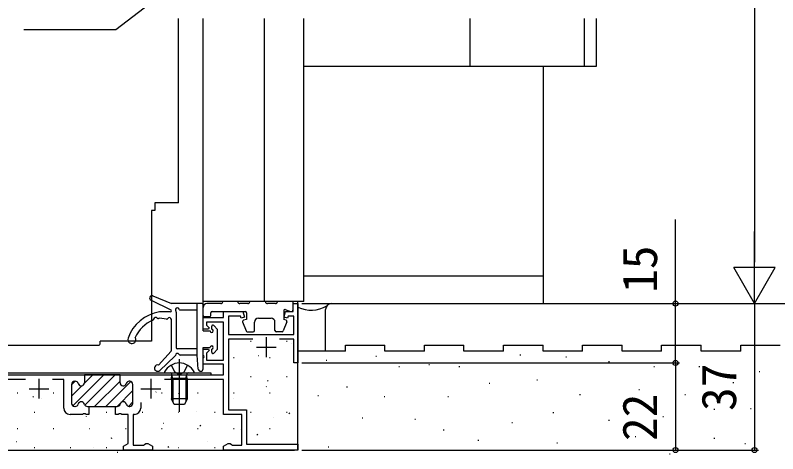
# Model space of a CAD drawing. Units: millimetres, scale not verified. Extents: x -525 to 525, y -783 to 779.
# Drawn here: x -304 to -111.1, y 54.2 to 164.9 of the extents above; entities that cross this region are included whole.
import ezdxf
from ezdxf.enums import TextEntityAlignment as Align

# ---------------------------------------------------------------- set-up
doc = ezdxf.new("R2010")
doc.units = ezdxf.units.MM
doc.header["$LTSCALE"] = 4
for name, color, linetype in [('0-2_YKK_11', 7, 'Continuous'), ('0-4_YKK_12', 2, 'Continuous'), ('0-5_YKK_13', 4, 'Continuous'), ('0-7_YKK_D', 6, 'Continuous'), ('0-9_YSS_K', 3, 'Continuous')]:
    doc.layers.add(name, color=color, linetype=linetype)
doc.styles.add('ＭＳ ゴシック', font='')
doc.styles.get('ＭＳ ゴシック').set_extended_font_data('MS Gothic')

msp = doc.modelspace()

# ---------------------------------------------------------------- linework, layer by layer
at = {"layer": '0-2_YKK_11'}
for p, q in [((-240.5, 83.597), (-240.5, 78.597)), ((-243, 81.097), (-238, 81.097)), ((-289.421, 66.25), (-281.574, 74.097)), ((-286.507, 71.992), (-284.402, 74.097)), ((-286.406, 66.436), (-278.745, 74.097)), ((-298, 73.097), (-298, 68.097)), ((-289.75, 71.577), (-288.831, 72.496)), ((-289.75, 71.697), (-289.75, 66.897)), ((-289.75, 71.697), (-289.75, 66.897)), ((-288.849, 72.497), (-288.95, 72.497)), ((-288.849, 72.497), (-288.95, 72.497)), ((-283.917, 66.097), (-277.5, 72.513)), ((-281.089, 66.097), (-274.748, 72.437)), ((-275.05, 72.497), (-275.151, 72.497)), ((-275.05, 72.497), (-275.151, 72.497)), ((-274.25, 66.897), (-274.25, 71.697)), ((-274.25, 66.897), (-274.25, 71.697)), ((-269.7, 73.097), (-269.7, 68.097)), ((-300.5, 70.597), (-295.5, 70.597)), ((-289.75, 68.749), (-287.195, 71.303)), ((-278.26, 66.097), (-274.25, 70.106)), ((-272.2, 70.597), (-267.2, 70.597)), ((-288.95, 66.097), (-288.849, 66.097)), ((-288.95, 66.097), (-288.849, 66.097)), ((-285.751, 66.097), (-278.249, 66.097)), ((-275.394, 66.134), (-274.25, 67.278)), ((-275.151, 66.097), (-275.05, 66.097)), ((-275.151, 66.097), (-275.05, 66.097)), ((-272.25, 67.111), (-272.25, 65.697))]:
    msp.add_line(p, q, dxfattribs=at)
for points in [[(-277.5, 72.097), (-277.5, 74.097), (-251.3, 74.097), (-251.3, 76.797), (-256.5, 76.797), (-256.5, 80.597), (-255.125, 80.597), (-254.964, 80.209), (-255.6, 79.572), (-255.6, 77.797), (-251.3, 77.797), (-251.3, 87.397), (-255.6, 87.397), (-255.6, 86.621), (-254.964, 85.984), (-255.125, 85.597), (-256.5, 85.597), (-256.5, 88.597), (-251.3, 88.597), (-251.3, 90.097), (-246.4, 90.097), (-246.016, 88.663), (-246.885, 88.43), (-247.01, 88.897), (-250.1, 88.897), (-250.1, 84.297), (-233.5, 84.297), (-233.5, 88.897), (-234.991, 88.897), (-235.116, 88.43), (-235.985, 88.663), (-235.601, 90.097), (-233.7, 90.097), (-233.7, 92.097), (-232.5, 92.097), (-232.5, 77.097), (-233.5, 77.097), (-233.5, 83.097), (-237.118, 83.097)], [(-243.883, 83.097), (-250.1, 83.097), (-250.1, 65.297), (-245.5, 65.297), (-245.5, 56.597), (-232.5, 56.597), (-232.5, 55.097), (-251.3, 55.097), (-251.3, 56.097), (-250.174, 56.747), (-249.6, 56.747), (-249.302, 56.477), (-249.103, 56.297), (-246.7, 56.297), (-246.7, 64.097), (-251.3, 64.097), (-251.3, 72.897), (-266.254, 72.897)], [(-332.899, 72.897), (-340.1, 72.897), (-340.1, 70.875), (-341.8, 70.256), (-341.8, 56.297), (-335.198, 56.297), (-334.999, 56.477), (-334.7, 56.747), (-334.126, 56.747), (-333, 56.097), (-333, 55.097), (-343, 55.097), (-343, 71.097), (-341.3, 71.715), (-341.3, 73.097), (-343, 73.097), (-343, 74.097), (-286.5, 74.097), (-286.5, 72.097)], [(-277.5, 72.097), (-277.5, 74.097), (-286.5, 74.097), (-286.5, 72.097)], [(-301.399, 72.897), (-305.9, 72.897), (-306.5, 72.297), (-312.5, 72.297), (-313.1, 72.897), (-326.102, 72.897)], [(-291.75, 65.697), (-291.75, 72.897), (-294.602, 72.897)], [(-285.751, 66.097), (-285.35, 66.097), (-285.35, 64.097), (-286.042, 64.097), (-286.225, 64.217), (-286.775, 64.217), (-286.959, 64.097), (-290.15, 64.097)], [(-273.85, 64.097), (-274.2, 64.097), (-274.2, 56.297), (-271.498, 56.297), (-271.299, 56.477), (-271, 56.747), (-270.426, 56.747), (-269.3, 56.097), (-269.3, 55.097), (-276.6, 55.097), (-276.6, 56.097), (-275.4, 56.789), (-275.4, 64.097), (-277.042, 64.097), (-277.225, 64.217), (-277.775, 64.217), (-277.959, 64.097), (-278.65, 64.097), (-278.65, 66.097), (-278.249, 66.097)]]:
    msp.add_lwpolyline(points, dxfattribs=at)
for centre, radius, start, end in [((-288.95, 71.697), 0.8, 90.00001, 179.99999), ((-288.95, 71.697), 0.8, 90.00001, 179.99999), ((-288.849, 71.697), 0.8, 14.47749, 89.99997), ((-288.849, 71.697), 0.8, 14.47749, 89.99997), ((-287.3, 72.097), 0.8, 194.47752, 359.99999), ((-287.3, 72.097), 0.8, 194.47752, 359.99999), ((-276.7, 72.097), 0.8, 180.00001, 345.52248), ((-276.7, 72.097), 0.8, 180.00001, 345.52248), ((-275.151, 71.697), 0.8, 90.00003, 165.52251), ((-275.151, 71.697), 0.8, 90.00003, 165.52251), ((-275.05, 71.697), 0.8, 0.00001, 89.99999), ((-275.05, 71.697), 0.8, 0.00001, 89.99999), ((-290.15, 65.697), 1.6, 180.00001, 269.99999), ((-288.95, 66.897), 0.8, 180.00001, 269.99999), ((-288.95, 66.897), 0.8, 180.00001, 269.99999), ((-288.849, 66.897), 0.8, 270.00003, 345.52251), ((-288.849, 66.897), 0.8, 270.00003, 345.52251), ((-287.3, 66.497), 0.8, 14.47752, 165.52248), ((-287.3, 66.497), 0.8, 14.47752, 165.52248), ((-285.751, 66.897), 0.8, 194.47749, 269.99997), ((-285.751, 66.897), 0.8, 194.47749, 269.99997), ((-278.249, 66.897), 0.8, 270.00003, 345.52251), ((-278.249, 66.897), 0.8, 270.00003, 345.52251), ((-276.7, 66.497), 0.8, 14.47752, 165.52248), ((-276.7, 66.497), 0.8, 14.47752, 165.52248), ((-275.151, 66.897), 0.8, 194.47749, 269.99997), ((-275.151, 66.897), 0.8, 194.47749, 269.99997), ((-275.05, 66.897), 0.8, 270.00001, 359.99999), ((-275.05, 66.897), 0.8, 270.00001, 359.99999), ((-273.85, 65.697), 1.6, 270.00001, 359.99999)]:
    msp.add_arc(centre, radius, start, end, dxfattribs=at)
at = {"layer": '0-4_YKK_12'}
for p, q in [((-256.5, 91.797), (-256.5, 164.095)), ((-241, 164.095), (-241, 92.597)), ((-231, 92.597), (-231, 164.095)), ((-231, 92.597), (-256.5, 92.597)), ((-232.5, 91.801), (-232.5, 92.597)), ((-232.5, 55.097), (-232.5, 92.097)), ((-385, 55.097), (-233.4, 55.097))]:
    msp.add_line(p, q, dxfattribs=at)
at = {"layer": '0-5_YKK_13'}
for p, q in [((-262.7, 117.597), (-262.7, 164.095)), ((-262.7, 117.597), (-268.7, 117.597)), ((-268.7, 117.597), (-268.7, 115.597)), ((-268.7, 115.597), (-269.5, 115.597)), ((-269.662, 92.957), (-264.669, 90.532)), ((-269.169, 94.05), (-264.5, 92.097)), ((-247.7, 92.597), (-251.5, 92.597)), ((-240.7, 92.597), (-244.7, 92.597)), ((-233.7, 92.597), (-237.7, 92.597)), ((-233.7, 90.597), (-233.7, 92.597)), ((-256.8, 92.097), (-264.5, 92.097)), ((-258, 79.097), (-258, 92.097)), ((-256.5, 85.197), (-256.5, 91.797)), ((-256.5, 89.097), (-256.5, 91.097)), ((-252, 92.097), (-255.5, 92.097)), ((-245.2, 92.097), (-247.2, 92.097)), ((-238.2, 92.097), (-240.2, 92.097)), ((-264.8, 90.001), (-267.5, 90.001)), ((-264.5, 90.262), (-264.5, 90.301)), ((-263.3, 89.967), (-263.3, 80.997)), ((-262.259, 90.497), (-258, 90.497)), ((-256.2, 88.797), (-254.8, 88.797)), ((-254.5, 89.097), (-254.5, 89.797)), ((-254.2, 90.097), (-245.8, 90.097)), ((-245.5, 89.797), (-245.5, 88.097)), ((-236.1, 90.297), (-236.1, 88.097)), ((-235.704, 90.58), (-234.362, 90.123)), ((-265.736, 88.157), (-267.5, 88.379)), ((-264.5, 80.281), (-264.5, 88.054)), ((-246.479, 87.487), (-245.575, 85.187)), ((-245.5, 88.097), (-246.279, 87.886)), ((-243.5, 85.297), (-243.5, 87.397)), ((-242.5, 88.397), (-239.3, 88.397)), ((-238.3, 85.297), (-238.3, 87.397)), ((-235.321, 87.487), (-236.225, 85.187)), ((-235.498, 87.879), (-236.1, 88.097)), ((-256.5, 85.197), (-254.7, 85.197)), ((-254.3, 85.597), (-254.3, 86.397)), ((-254.238, 85.592), (-254.3, 85.654)), ((-253.776, 86.596), (-252.876, 85.582)), ((-252.8, 80.81), (-252.8, 85.383)), ((-245.296, 84.997), (-243.8, 84.997)), ((-236.505, 84.997), (-238, 84.997)), ((-326.9, 81.597), (-283, 81.597)), ((-282.5, 82.097), (-282.5, 82.597)), ((-267.767, 76.562), (-264.578, 80.079)), ((-258, 80.697), (-263, 80.697)), ((-258, 79.097), (-262.307, 79.097)), ((-257.698, 75.546), (-258, 79.097)), ((-256.5, 80.997), (-254.7, 80.997)), ((-256.5, 78.997), (-256.5, 80.997)), ((-256.5, 77.397), (-256.5, 79.997)), ((-254.3, 79.797), (-254.3, 80.597)), ((-253.776, 79.597), (-252.876, 80.611)), ((-267.454, 75.212), (-263.594, 78.822)), ((-262.498, 78.097), (-262.498, 64.765)), ((-256.5, 75.597), (-256.5, 78.397)), ((-264.548, 76.562), (-263.643, 74.747)), ((-260.448, 76.562), (-261.353, 74.747)), ((-343.391, 74.097), (-254.499, 74.097)), ((-343.3, 74.597), (-254.499, 74.597)), ((-266.094, 74.597), (-258.903, 74.597)), ((-264.498, 73.197), (-264.354, 74.009)), ((-264.119, 73.197), (-264.359, 74.212)), ((-262.498, 74.138), (-263.643, 74.747)), ((-262.498, 74.138), (-261.353, 74.747)), ((-260.877, 73.197), (-260.637, 74.212)), ((-260.498, 73.197), (-260.643, 74.009)), ((-254.499, 74.597), (-254.499, 74.097)), ((-260.498, 73.197), (-264.498, 73.197)), ((-264.498, 73.197), (-264.498, 67.997)), ((-264.119, 73.197), (-264.119, 67.239)), ((-260.877, 73.197), (-260.877, 67.239)), ((-260.498, 73.197), (-260.498, 67.997)), ((-260.498, 67.997), (-264.498, 67.997)), ((-263.798, 66.597), (-264.498, 67.997)), ((-260.498, 67.997), (-261.198, 66.597)), ((-261.198, 66.597), (-263.798, 66.597))]:
    msp.add_line(p, q, dxfattribs=at)
msp.add_lwpolyline([(-269.5, 115.597), (-269.5, 82.597), (-282.5, 82.597)], dxfattribs=at)
for centre, radius, start, end in [((-269.4, 93.497), 0.6, 67.29305, 244.09592), ((-252, 92.597), 0.5, 270, 0), ((-247.2, 92.597), 0.5, 180, 270), ((-245.2, 92.597), 0.5, 270, 0), ((-240.2, 92.597), 0.5, 180, 270), ((-238.2, 92.597), 0.5, 270, 0), ((-263, 90.497), 0.5, 22.02431, 221.40962), ((-262.259, 90.797), 0.3, 202.02431, 270), ((-256.8, 91.797), 0.3, 0, 90), ((-255.5, 91.097), 1, 90, 180), ((-265.975, 80.118), 10, 98.77631, 161.31748), ((-264.8, 90.301), 0.3, 270, 0), ((-264.8, 90.262), 0.3, 0, 64.09592), ((-263.6, 89.967), 0.3, 0, 41.40962), ((-256.2, 89.097), 0.3, 180, 270), ((-254.8, 89.097), 0.3, 270, 0), ((-254.2, 89.797), 0.3, 90, 180), ((-245.8, 89.797), 0.3, 0, 90), ((-235.8, 90.297), 0.3, 71.18464, 180), ((-234.2, 90.597), 0.5, 251.18464, 0), ((-265.975, 80.118), 8.4, 112.471, 156.04391), ((-269.3, 88.158), 0.3, 292.471, 357.98244), ((-268.5, 88.13), 0.5, 37.01533, 177.98244), ((-267.861, 88.611), 0.3, 217.01533, 282.52677), ((-265.975, 80.118), 8.4, 100.46528, 102.52677), ((-265.699, 88.454), 0.3, 262.83076, 330.80645), ((-265, 88.064), 0.5, 0, 150.80645), ((-246.2, 87.597), 0.3, 105.12723, 201.46551), ((-242.5, 87.397), 1, 90, 180), ((-239.3, 87.397), 1, 0, 90), ((-235.6, 87.597), 0.3, 338.53449, 70.10409), ((-254.3, 85.197), 0.4, 180, 90), ((-254, 86.397), 0.3, 41.59314, 180), ((-253.1, 85.383), 0.3, 0, 41.59314), ((-245.296, 85.297), 0.3, 201.46551, 270), ((-243.8, 85.297), 0.3, 270, 0), ((-238, 85.297), 0.3, 180, 270), ((-236.505, 85.297), 0.3, 270, 338.53449), ((-274.5, 83.001), 1, 161.31748, 31.85628), ((-283, 82.097), 0.5, 270, 360), ((-254.3, 80.997), 0.4, 270, 180), ((-264.8, 80.281), 0.3, 317.79873, 0), ((-263, 78.997), 0.5, 30, 176.82535), ((-263, 80.997), 0.3, 180, 270), ((-262.307, 79.397), 0.3, 210, 270), ((-254, 79.797), 0.3, 180, 318.40686), ((-253.1, 80.81), 0.3, 318.40686, 0), ((-263.799, 79.041), 0.3, 313.08137, 356.82535), ((-256.5, 78.697), 0.3, 270, 90), ((-268, 75.797), 0.8, 73.08137, 313.08137), ((-262.498, 72.897), 4.2, 27.28096, 152.71904), ((-257.1, 75.597), 0.6, 184.86385, 0), ((-266.094, 74.751), 0.154, 152.71904, 270), ((-264.846, 74.097), 0.5, 349.90904, 90), ((-260.151, 74.097), 0.5, 90, 190.09096), ((-258.903, 74.751), 0.154, 270, 27.28096)]:
    msp.add_arc(centre, radius, start, end, dxfattribs=at)
at = {"layer": '0-7_YKK_D'}
for p, q in [((-117, 356.597), (-117, 102.593)), ((-117, 92.093), (-117, 110.279)), ((-117, 92.093), (-122.25, 101.186)), ((-111.75, 101.186), (-122.25, 101.186)), ((-117, 92.093), (-111.75, 101.186)), ((-231.5, 92.093), (-116, 92.093)), ((-231.5, 92.093), (-116, 92.093)), ((-231.5, 92.093), (-136, 92.093)), ((-117, 92.093), (-117, 55.097)), ((-231.5, 77.097), (-136, 77.097)), ((-231.5, 77.097), (-136, 77.097)), ((-137, 77.097), (-137, 55.097)), ((-231.5, 55.097), (-116, 55.097)), ((-231.5, 55.097), (-136, 55.097))]:
    msp.add_line(p, q, dxfattribs=at)
for points in [[(-252.4, 181.3), (-278.559, 161.3), (-301.854, 161.3)], [(-137, 77.097), (-137, 92.093), (-137, 113.37)]]:
    msp.add_lwpolyline(points, dxfattribs=at)
for centre in [(-137, 92.093), (-137, 77.097), (-137, 77.097), (-137, 55.097), (-117, 55.097)]:
    msp.add_circle(centre, 0.637, dxfattribs=at)
at = {"layer": '0-9_YSS_K'}
for p, q in [((-189, 164.095), (-189, 152.098)), ((-160.001, 152.098), (-160.001, 164.095)), ((-157.001, 152.098), (-157.001, 164.095)), ((-231, 152.098), (-157.001, 152.098)), ((-170.498, 152.098), (-170.498, 92.097)), ((-231, 99.096), (-170.498, 99.096)), ((-225.5, 80.095), (-225.5, 90.595)), ((-244.501, 82.613), (-244.351, 82.613)), ((-235.381, 82.613), (-235.231, 82.613)), ((-234.079, 81.909), (-234.051, 81.919)), ((-220.502, 81.595), (-210.502, 81.595)), ((-220.502, 80.095), (-220.502, 81.595)), ((-200.502, 81.595), (-190.502, 81.595)), ((-200.502, 80.095), (-200.502, 81.595)), ((-190.502, 80.095), (-190.502, 81.595)), ((-180.502, 81.595), (-170.502, 81.595)), ((-180.502, 80.095), (-180.502, 81.595)), ((-170.502, 80.095), (-170.502, 81.595)), ((-150.502, 80.095), (-150.502, 81.595)), ((-150.502, 80.095), (-150.502, 81.595)), ((-130.502, 80.095), (-130.502, 81.595)), ((-220.502, 80.095), (-232.5, 80.095)), ((-180.502, 80.095), (-190.502, 80.095)), ((-176.332, 79.15), (-176.132, 79.15)), ((-160.502, 80.095), (-170.502, 80.095)), ((-140.502, 80.095), (-150.502, 80.095)), ((-140.502, 80.095), (-150.502, 80.095)), ((-120.502, 80.095), (-130.502, 80.095)), ((-248.776, 78.488), (-248.626, 78.488)), ((-242.45, 78.945), (-242.422, 78.955)), ((-239.656, 78.488), (-239.506, 78.488)), ((-225.359, 77.782), (-225.159, 77.782)), ((-212.81, 78.843), (-212.61, 78.843)), ((-164.767, 78.607), (-164.567, 78.607)), ((-153.919, 77.49), (-153.719, 77.49)), ((-206.996, 76.221), (-206.796, 76.221)), ((-199.38, 76.683), (-199.18, 76.683)), ((-191.765, 76.221), (-191.565, 76.221)), ((-142.496, 76.221), (-142.296, 76.221)), ((-131.074, 76.221), (-130.874, 76.221)), ((-244.501, 73.643), (-244.351, 73.643)), ((-235.381, 73.643), (-235.231, 73.643)), ((-115.843, 74.952), (-115.643, 74.952)), ((-240.235, 72.472), (-239.985, 72.638)), ((-184.15, 71.952), (-183.95, 71.952)), ((-172.108, 72.82), (-171.908, 72.82)), ((-122.458, 72.144), (-122.258, 72.144)), ((-303.496, 69.518), (-303.346, 69.518)), ((-294.376, 69.518), (-294.226, 69.518)), ((-268.41, 69.752), (-268.382, 69.762)), ((-267.016, 69.518), (-266.866, 69.518)), ((-262.711, 69.349), (-262.46, 69.515)), ((-257.896, 69.518), (-257.746, 69.518)), ((-248.776, 69.518), (-248.626, 69.518)), ((-240.512, 71.108), (-240.483, 71.118)), ((-239.656, 69.518), (-239.506, 69.518)), ((-220.176, 71.069), (-219.976, 71.069)), ((-146.304, 70.413), (-146.104, 70.413)), ((-299.594, 68.443), (-299.344, 68.609)), ((-297.298, 68.045), (-297.27, 68.055)), ((-248.882, 68.144), (-248.854, 68.154)), ((-227.481, 68.886), (-227.281, 68.886)), ((-210.687, 68.599), (-210.487, 68.599)), ((-194.573, 68.606), (-194.373, 68.606)), ((-161.256, 69.096), (-161.056, 69.096)), ((-134.623, 69.094), (-134.423, 69.094)), ((-118.041, 65.628), (-117.841, 65.628)), ((-299.221, 64.673), (-299.071, 64.673)), ((-280.981, 64.673), (-280.831, 64.673)), ((-271.861, 64.673), (-271.711, 64.673)), ((-262.741, 64.673), (-262.591, 64.673)), ((-258.243, 64.829), (-258.215, 64.839)), ((-253.621, 64.673), (-253.471, 64.673)), ((-244.501, 64.673), (-244.351, 64.673)), ((-235.381, 64.673), (-235.231, 64.673)), ((-234.82, 64.303), (-234.57, 64.468)), ((-167.989, 64.563), (-167.789, 64.563)), ((-127.264, 65.429), (-127.064, 65.429)), ((-286, 63.523), (-285.972, 63.533)), ((-266.472, 61.915), (-266.444, 61.925)), ((-238.715, 63.221), (-238.687, 63.231)), ((-216.283, 63.273), (-216.083, 63.273)), ((-202.919, 62.875), (-202.719, 62.875)), ((-178.426, 62.087), (-178.226, 62.087)), ((-153.919, 62.606), (-153.719, 62.606)), ((-140.227, 63.606), (-140.027, 63.606)), ((-303.496, 60.548), (-303.346, 60.548)), ((-294.376, 60.548), (-294.226, 60.548)), ((-294.371, 60.559), (-294.342, 60.569)), ((-285.256, 60.548), (-285.106, 60.548)), ((-276.136, 60.548), (-275.986, 60.548)), ((-267.016, 60.548), (-266.866, 60.548)), ((-257.896, 60.548), (-257.746, 60.548)), ((-257.296, 61.18), (-257.046, 61.345)), ((-248.776, 60.548), (-248.626, 60.548)), ((-246.944, 60.307), (-246.916, 60.317)), ((-239.656, 60.548), (-239.506, 60.548)), ((-195.717, 60.23), (-195.517, 60.23)), ((-279.772, 58.057), (-279.522, 58.222)), ((-242.888, 58.963), (-242.638, 59.128)), ((-147.193, 58.497), (-146.993, 58.497)), ((-127.266, 58.067), (-127.066, 58.067)), ((-303.731, 57.244), (-303.703, 57.254)), ((-265.364, 55.84), (-265.114, 56.005)), ((-255.315, 57.343), (-255.287, 57.353)), ((-224.841, 55.938), (-224.641, 55.938)), ((-186.957, 57.606), (-186.757, 57.606)), ((-167.043, 56.926), (-166.843, 56.926)), ((-119.465, 56.764), (-119.265, 56.764)), ((-302.001, 55.097), (-301.998, 55.099)), ((-299.221, 55.703), (-299.071, 55.703)), ((-290.101, 55.703), (-289.951, 55.703)), ((-284.203, 55.636), (-284.175, 55.646)), ((-280.981, 55.703), (-280.831, 55.703)), ((-278.245, 54.589), (-278.045, 54.589)), ((-262.741, 55.703), (-262.591, 55.703)), ((-253.621, 55.703), (-253.471, 55.703)), ((-138.528, 54.165), (-138.328, 54.165))]:
    msp.add_line(p, q, dxfattribs=at)
for points in [[(-224, 92.095), (-117.002, 92.095), (-74.681, 92.095)], [(-200.502, 80.095), (-210.502, 80.095), (-210.502, 81.595)], [(-160.502, 80.095), (-160.502, 81.595), (-150.502, 81.595)], [(-140.502, 80.095), (-140.502, 81.595), (-130.502, 81.595)], [(-120.502, 80.095), (-120.502, 81.595), (-110.502, 81.595)]]:
    msp.add_lwpolyline(points, dxfattribs=at)
for centre, radius, start, end in [((-229.156, 98.114), 7.692, 244.23156, 301.2405), ((-224, 90.595), 1.5, 90, 180)]:
    msp.add_arc(centre, radius, start, end, dxfattribs=at)

# ---------------------------------------------------------------- texts
at = {"layer": '0-7_YKK_D', "style": 'ＭＳ ゴシック'}
for s, p in [('15', (-139, 94.802)), ('37', (-119, 64.97)), ('22', (-139, 57.37))]:
    msp.add_text(s, height=8.798, rotation=90, dxfattribs=at).set_placement(p, align=Align.BOTTOM_LEFT)

doc.saveas('drawing.dxf')
